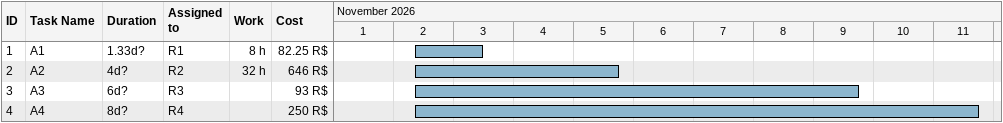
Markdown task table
| ID | Task | Duration | Start | Finish | Resources | Work (h) | Cost (R$) |
|---|---|---|---|---|---|---|---|
| 1 | A1 | 1.33d? | 2026-11-02 | 2026-11-03 | R1 | 8 | 82.25 |
| 2 | A2 | 4d? | 2026-11-02 | 2026-11-05 | R2 | 32 | 646 |
| 3 | A3 | 6d? | 2026-11-02 | 2026-11-09 | R3 |  | 93 |
| 4 | A4 | 8d? | 2026-11-02 | 2026-11-11 | R4 |  | 250 |
